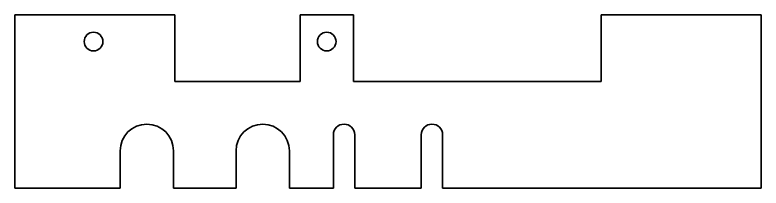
# Model space of a CAD drawing. Header units: inches. Extents: x 269 to 10986, y 1043 to 4337.
# Drawn here: x 4360.9 to 4640.9, y 1548.6 to 1613.6 of the extents above; entities that cross this region are included whole.
import ezdxf

# ---------------------------------------------------------------- set-up
doc = ezdxf.new("R2010")
doc.units = ezdxf.units.IN
doc.header["$MEASUREMENT"] = 0
doc.layers.add('粗实线', color=7, linetype='Continuous', lineweight=35)

msp = doc.modelspace()

# ---------------------------------------------------------------- linework, layer by layer
at = {"layer": '粗实线'}
for p, q in [((4360.946, 1613.604), (4420.946, 1613.604)), ((4360.946, 1613.604), (4360.946, 1548.604)), ((4420.946, 1613.604), (4420.946, 1588.604)), ((4467.946, 1588.604), (4467.946, 1613.604)), ((4487.946, 1613.604), (4467.946, 1613.604)), ((4487.946, 1613.604), (4487.946, 1588.604)), ((4640.946, 1613.604), (4580.946, 1613.604)), ((4580.946, 1613.604), (4580.946, 1588.604)), ((4640.946, 1613.604), (4640.946, 1548.604)), ((4425.946, 1588.604), (4467.946, 1588.604)), ((4487.946, 1588.604), (4575.946, 1588.604)), ((4480.446, 1568.604), (4480.446, 1548.604)), ((4488.446, 1548.604), (4488.446, 1568.604)), ((4513.446, 1568.604), (4513.446, 1548.604)), ((4521.446, 1548.604), (4521.446, 1568.604)), ((4400.446, 1562.604), (4400.446, 1548.604)), ((4420.446, 1548.604), (4420.446, 1562.604)), ((4360.946, 1548.604), (4400.446, 1548.604)), ((4420.446, 1548.604), (4422.946, 1548.604)), ((4425.946, 1548.604), (4422.946, 1548.604)), ((4422.946, 1548.604), (4425.946, 1548.604)), ((4443.946, 1548.604), (4425.946, 1548.604)), ((4513.446, 1548.604), (4488.446, 1548.604)), ((4575.946, 1548.604), (4521.446, 1548.604)), ((4640.946, 1548.604), (4578.946, 1548.604))]:
    msp.add_line(p, q, dxfattribs=at)
at = {"layer": '粗实线', "ltscale": 0.05}
for p, q in [((4422.946, 1588.604), (4420.946, 1588.604)), ((4578.946, 1588.604), (4580.946, 1588.604))]:
    msp.add_line(p, q, dxfattribs=at)
at = {"layer": '粗实线', "ltscale": 0.075}
for p, q in [((4425.946, 1588.604), (4422.946, 1588.604)), ((4422.946, 1588.604), (4425.946, 1588.604)), ((4578.946, 1588.604), (4575.946, 1588.604)), ((4578.946, 1588.604), (4575.946, 1588.604)), ((4578.946, 1548.604), (4575.946, 1548.604)), ((4578.946, 1548.604), (4575.946, 1548.604))]:
    msp.add_line(p, q, dxfattribs=at)
at = {"layer": '粗实线', "ltscale": 0.35}
for p, q in [((4443.946, 1548.604), (4443.946, 1562.604)), ((4463.946, 1562.604), (4463.946, 1548.604))]:
    msp.add_line(p, q, dxfattribs=at)
at = {"layer": '粗实线', "ltscale": 0.4125}
msp.add_line((4480.446, 1548.604), (4463.946, 1548.604), dxfattribs=at)
at = {"layer": '粗实线'}
for centre in [(4390.446, 1603.604), (4477.946, 1603.604)]:
    msp.add_circle(centre, 3.5, dxfattribs=at)
for centre, radius in [((4410.446, 1562.604), 10), ((4453.946, 1562.604), 10), ((4484.446, 1568.604), 4), ((4517.446, 1568.604), 4)]:
    msp.add_arc(centre, radius, 0, 180, dxfattribs=at)

doc.saveas('drawing.dxf')
